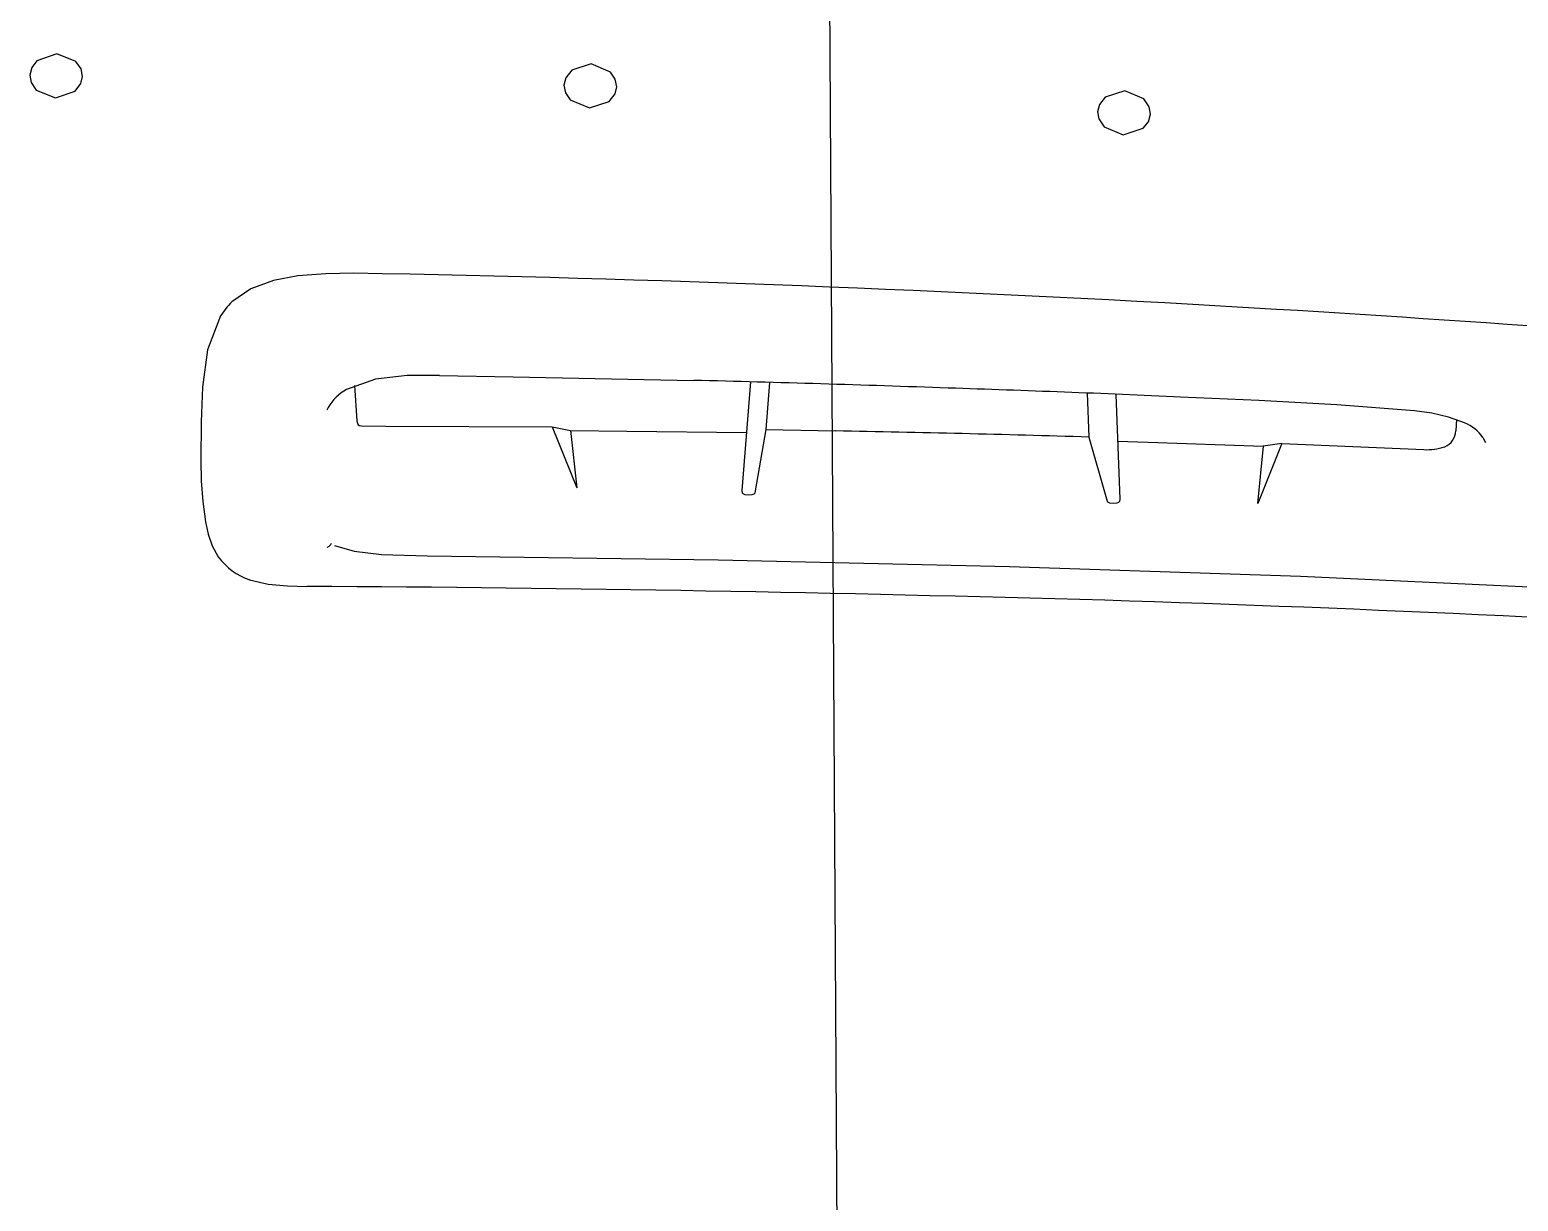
# Model space of a CAD drawing. Header units: millimetres. Extents: x 793 to 3159, y 750 to 2095.
# Drawn here: x 1317.3409 to 1317.5663, y 993.1088 to 993.2861 of the extents above; entities that cross this region are included whole.
import ezdxf

# ---------------------------------------------------------------- set-up
doc = ezdxf.new("R2010")
doc.units = ezdxf.units.MM
for name, pattern in [('XR-CASETA$0$CONTINUA', [0]), ('XR-CASETA$0$HIDDEN', [9.524999999999999, 6.349999999999999, -3.174999999999999]), ('XR-CASETA$1$HIDDEN2', [4.7624999999999975, 3.174999999999999, -1.587499999999999])]:
    doc.linetypes.add(name, pattern=pattern)
doc.layers.add('XR-CASETA$0$A-AUTOS', color=8, linetype='Continuous')
doc.layers.add('XR-CASETA$1$A-PROYECCIONES', color=2, linetype='XR-CASETA$1$HIDDEN2')

# ---------------------------------------------------------------- blocks, each defined once
blk = doc.blocks.new('XR-CASETA$0$A$C75246685')
for p, q in [((-5.1443467125722, 0.2248687815282153), (-5.142069182572299, 0.2688920615281347)), ((-5.165162442572295, 0.2526361915281825), (-5.164452912572301, 0.2530172015281948)), ((-5.16742166257211, 0.2498755715281788), (-5.168312772572222, 0.2474644515281454)), ((-5.167929782572286, 0.2486618115281942), (-5.166217132572113, 0.2485530915281799)), ((-5.168312772572222, 0.2474644515281454), (-5.168898102572144, 0.2449051715281882)), ((-5.168898102572144, 0.2449051715281882), (-5.169292692572184, 0.2423120115281847)), ((-5.164434912572119, 0.2222032215281899), (-5.163403412572166, 0.2436932415281774)), ((-5.1692933025721, 0.2423120115281847), (-5.170276892572132, 0.2305381815282033)), ((-5.170276892572132, 0.2305381815282033), (-5.170974822572247, 0.2187203215281954)), ((-5.146090482572276, 0.1808182515282226), (-5.1443467125722, 0.2248687815282153)), ((-5.164434912572119, 0.222202991528178), (-5.155404142572136, 0.2184719915282187)), ((-5.164434912572119, 0.222202991528178), (-5.164063202572264, 0.2193412815281874)), ((-5.170974822572247, 0.2187203215281954), (-5.171580902572145, 0.2069002615282045)), ((-5.164773042572164, 0.2019673215282012), (-5.164063202572264, 0.2193412815281874)), ((-5.164063202572264, 0.2193410515281755), (-5.155402922572306, 0.2184716815282002)), ((-5.216748442572111, 0.201582951528195), (-5.21796274257224, 0.1987176515281987)), ((-5.215515232572101, 0.20239502152819), (-5.216748442572111, 0.201582951528195)), ((-5.214428192572199, 0.2025717915282428), (-5.215515232572101, 0.20239502152819)), ((-5.213281042572248, 0.2022653215281878), (-5.214428192572199, 0.2025717915282428)), ((-5.212295622572241, 0.2014605015282029), (-5.213281042572248, 0.2022653215281878)), ((-5.211341642572165, 0.1984399415282212), (-5.212295622572241, 0.2014605015282029)), ((-5.164947302572159, 0.1973203315282319), (-5.164773042572164, 0.2019673215282012)), ((-5.21796274257224, 0.1987176515281987), (-5.217028902572223, 0.1957492915282444)), ((-5.21255655257221, 0.1955477915282415), (-5.211341642572165, 0.1984399415282212)), ((-5.172045382572263, 0.1971023615282377), (-5.156192112572285, 0.1975897215282032)), ((-5.156192112572285, 0.1975891915282375), (-5.155838102572146, 0.1975386815282434)), ((-5.155738012572214, 0.1974699415282259), (-5.155838102572146, 0.1975386815282434)), ((-5.155608922572242, 0.1971774315282175), (-5.155738012572214, 0.1974699415282259)), ((-5.155647672572171, 0.1960576715282229), (-5.155557342572251, 0.1966221615282109)), ((-5.155557342572251, 0.1966221615282109), (-5.155608922572242, 0.1971774315282175)), ((-5.217028902572223, 0.1957492915282444), (-5.215958952572123, 0.1948809815282004)), ((-5.215958952572123, 0.1948809815282004), (-5.214829502572115, 0.1945831315282191)), ((-5.214829502572115, 0.1945831315282191), (-5.213771762572037, 0.1947513615282048)), ((-5.213771762572037, 0.1947513615282048), (-5.21255655257221, 0.1955477915282415)), ((-5.165604342572237, 0.192991491528204), (-5.15626199257224, 0.1955848715282116)), ((-5.15626199257224, 0.1955835015282048), (-5.155903412572228, 0.1956732215282102)), ((-5.155903412572228, 0.1956731415282036), (-5.155798132572158, 0.1957514215282288)), ((-5.155798132572158, 0.1957514215282288), (-5.155647672572171, 0.1960576715282229)), ((-5.172242522572219, 0.1927713815282175), (-5.165604642572247, 0.192991491528204)), ((-5.147362152572099, 0.1367508015282794), (-5.146090482572276, 0.1808182515282226)), ((-5.167013032572298, 0.1440693715282748), (-5.166764012572116, 0.1546372215282474)), ((-5.174166052572104, 0.1446764415282757), (-5.167012422572157, 0.1440688315282443)), ((-5.167012422572157, 0.1440688315282443), (-5.157781462572189, 0.1424042515282906)), ((-5.157782072572104, 0.1424031915282455), (-5.157431732572263, 0.1423461915282758)), ((-5.157329802572235, 0.1422723415282974), (-5.157431732572263, 0.1423461915282758)), ((-5.157196752572303, 0.1419640415282686), (-5.157329802572235, 0.1422723415282974)), ((-5.174262482572089, 0.1417853615282922), (-5.157827552572257, 0.1403999415282726)), ((-5.166926672572231, 0.1230174315282682), (-5.166576022572257, 0.1411373915282468)), ((-5.157827552572257, 0.1404000915282779), (-5.157474762572178, 0.140446401528294)), ((-5.157474762572178, 0.140446401528294), (-5.15737009257225, 0.1405159815282957)), ((-5.15737009257225, 0.1405159815282957), (-5.15722269257219, 0.1408189415282948)), ((-5.15722269257219, 0.1408189415282948), (-5.157138762572117, 0.1413892415282874)), ((-5.157138762572117, 0.1413892415282874), (-5.157196752572303, 0.1419640415282686)), ((-5.148223662572148, 0.0926768515282959), (-5.147362152572099, 0.1367508015282794)), ((-5.175245762572217, 0.1058750215283055), (-5.174533482572201, 0.1331722315282775)), ((-5.219019262572032, 0.121802681528294), (-5.220218902572128, 0.1215860015282999)), ((-5.217967622572246, 0.1215415215283144), (-5.219019262572032, 0.121802681528294)), ((-5.167065222572205, 0.1145153115283222), (-5.166926672572231, 0.1230174315282682)), ((-5.221281522572212, 0.120866401528275), (-5.222527862572063, 0.1179464015283145)), ((-5.220218902572128, 0.1215860015282999), (-5.221281522572212, 0.120866401528275)), ((-5.216827482572056, 0.1206389615282717), (-5.217967622572246, 0.1215415215283144)), ((-5.215889682572083, 0.1176678515282958), (-5.216827482572056, 0.1206389615282717)), ((-5.222527862572063, 0.1179464015283145), (-5.221591892572063, 0.11500481152828)), ((-5.217136022572162, 0.114723441528298), (-5.215889682572083, 0.1176678515282958)), ((-5.221591892572063, 0.11500481152828), (-5.220435272572217, 0.1140829515282746)), ((-5.167603552572131, 0.1117255415282727), (-5.158348792572155, 0.1154049715283065)), ((-5.167065222572205, 0.1145150815283102), (-5.158348172572118, 0.1154053515282669)), ((-5.220435272572217, 0.1140829515282746), (-5.219353422572227, 0.1138092815283187)), ((-5.219353422572227, 0.1138092815283187), (-5.218187042572139, 0.1140162715282997)), ((-5.218187042572139, 0.1140162715282997), (-5.217136022572162, 0.114723441528298)), ((-5.167603552572131, 0.111725701528286), (-5.167065222572205, 0.1145153115283222)), ((-5.167897432572203, 0.0865528115283212), (-5.167603552572131, 0.1117254715282741)), ((-5.175503942572163, 0.0947197015283052), (-5.175245762572217, 0.1058750215283055)), ((-5.175503942572163, 0.0947196215282986), (-5.17551431257209, 0.0898252915283422)), ((-5.148447662572266, 0.0857538615283318), (-5.148223662572148, 0.0926768515282959)), ((-5.17551431257209, 0.0898252915283422), (-5.175003452572241, 0.0850136615283361)), ((-5.190955602572216, 0.0861142015283179), (-5.191045622572231, 0.0818557015283261)), ((-5.167929172572143, 0.0828696515283412), (-5.167897432572203, 0.0865528115283212)), ((-5.148959442572163, 0.0816182715282992), (-5.148447662572266, 0.0857538615283318)), ((-5.175003452572241, 0.0850136615283361), (-5.173485202572123, 0.0806204215283231)), ((-5.191045622572231, 0.0818557015283261), (-5.191001982572174, 0.0775983515283372)), ((-5.174071752572104, 0.0818207615283484), (-5.168718662572132, 0.0821411215283377)), ((-5.168718662572132, 0.08214104152833099), (-5.168271882572183, 0.082237701528328)), ((-5.168271882572183, 0.082237701528328), (-5.168015232572201, 0.0824746015283324)), ((-5.168015232572201, 0.0824746015283324), (-5.167929172572143, 0.0828696515283412)), ((-5.149875882572246, 0.078677221528352), (-5.148959442572163, 0.0816182715282992)), ((-5.191001982572174, 0.0775983515283372), (-5.190687352572126, 0.0733637315283602)), ((-5.170742582572188, 0.0778266915283155), (-5.170366612572137, 0.0776432815283386)), ((-5.143781832572245, 0.0715169515283094), (-5.143695472572176, 0.0744282615283112)), ((-5.190687352572126, 0.0733636515283536), (-5.190024512572222, 0.0696515715283397)), ((-5.144080902572226, 0.0685791015283428), (-5.143781832572245, 0.0715169515283094)), ((-5.190024512572222, 0.0696515715283397), (-5.188798922572118, 0.066227191528327)), ((-5.144750762572243, 0.0657862115283194), (-5.144080902572226, 0.0685791015283428)), ((-5.188798922572118, 0.066227191528327), (-5.186823212572222, 0.0633390115283135)), ((-5.184703162572191, 0.0616247615283498), (-5.179594212572169, 0.059628601528317)), ((-5.149893892572093, 0.0601636515283701), (-5.148252042572153, 0.0610582815283181)), ((-5.179594212572169, 0.059628601528317), (-5.173942962572142, 0.0588232415283585)), ((-5.173942962572142, 0.0588232415283585), (-5.168700652572283, 0.0585762015283251)), ((-5.159752902572222, 0.0585444715283359), (-5.156641022572216, 0.0587429815283542)), ((-5.156641022572216, 0.0587429815283542), (-5.153533112572291, 0.0591417015283184)), ((-5.153533112572291, 0.0591417015283184), (-5.151672152572131, 0.0595449915283268)), ((-5.151672152572131, 0.0595449915283268), (-5.149893892572093, 0.0601636515283701)), ((-5.168700652572283, 0.0585762015283251), (-5.1628598925721, 0.0584818315283258)), ((-5.1628598925721, 0.0584817515283191), (-5.159752902572222, 0.0585444715283359)), ((-5.222218112572249, 0.040731511528378), (-5.223362212572169, 0.0399488115283759)), ((-5.221058442572144, 0.0409360515283481), (-5.222218112572249, 0.040731511528378)), ((-5.220021762572173, 0.04068207152838), (-5.221058442572144, 0.0409360515283481)), ((-5.218874912572232, 0.0397925615283441), (-5.220021762572173, 0.04068207152838)), ((-5.223362212572169, 0.0399488115283759), (-5.224534702572213, 0.0370780215283446)), ((-5.217894682572137, 0.0367998515283432), (-5.218874912572232, 0.0397925615283441)), ((-5.224534702572213, 0.0370780215283446), (-5.223482152572046, 0.0340261115283909)), ((-5.219070222572213, 0.0339019015283668), (-5.217894682572137, 0.0367998515283432)), ((-5.223482152572046, 0.0340261115283909), (-5.222490332572192, 0.0332475315283603)), ((-5.220201812572099, 0.0331346215283759), (-5.219070222572213, 0.0339019015283668)), ((-5.222490332572192, 0.0332475315283603), (-5.221328222572196, 0.0329412115283674)), ((-5.221328222572196, 0.0329412115283674), (-5.220201812572099, 0.0331346215283759))]:
    blk.add_line(p, q)
for centre, radius, start, end in [((-2.245638902574796, 0.0296281515283852), 2.945379329997321, 174.285446000022, 176.2651820000024), ((-1.53126218257546, 0.0627565815283617), 3.612044069996714, 175.983321999974, 177.8981929999739), ((-5.161916902572215, 0.2476757815281587), 0.0059279499999946, 123.2150650004296, 158.2555079999676), ((-5.166394742572152, 0.2457450115281574), 0.0028135499999974, 23.04412299990029, 86.46388199978144), ((-5.172366732572186, 0.2441553515281782), 0.0089752799999918, 356.9769819999769, 17.286454999959), ((-1.840360812575113, 0.0006691815284228), 3.351684269996951, 176.2224270000154, 178.5391849999387), ((-2.437730502574709, 0.067638781528359), 2.73739501999751, 177.0838470000704, 177.8208470000052), ((0.0056657974231484, 0.0146849115284056), 5.149708249995316, 177.9908289999728, 179.3352660000072), ((-1.49057592257543, 0.0627283515283637), 3.677336729996655, 177.9699399999395, 178.5678409999964), ((-1.692054922575266, 0.0271422615283825), 3.484092709996831, 177.621628000077, 178.2560729999549), ((-5.166767062572148, 0.0844741115282943), 0.007745649999993, 209.8213499999919, 239.0899199997992), ((-5.150658972572159, 0.0772098615283028), 0.001096079999999, 19.4001289998772, 66.90512099952578), ((-5.153908172572186, 0.0689107515283638), 0.0096770299999912, 305.7853849995655, 341.1813200002153), ((-5.179241732572222, 0.0705477215283565), 0.0104615399999905, 223.5383149997042, 238.5164870002963)]:
    blk.add_arc(centre, radius, start, end)

msp = doc.modelspace()

# ---------------------------------------------------------------- linework, layer by layer
at = {"layer": 'XR-CASETA$1$A-PROYECCIONES', "linetype": 'XR-CASETA$0$HIDDEN', "ltscale": 0.5}
msp.add_line((1317.456187024711, 994.2864058349476, -2.173316344459636), (1317.503923675133, 986.1462623082075, -2.173316344459636), dxfattribs=at)

# ---------------------------------------------------------------- block references
at = {"layer": 'XR-CASETA$0$A-AUTOS', "color": 8, "linetype": 'XR-CASETA$0$CONTINUA', "ltscale": 0.5, "rotation": 270.3359986411695}
msp.add_blockref('XR-CASETA$0$A$C75246685', (1317.338627912188, 988.0578340315337, 289.1439441184484), dxfattribs=at)

doc.saveas('drawing.dxf')
